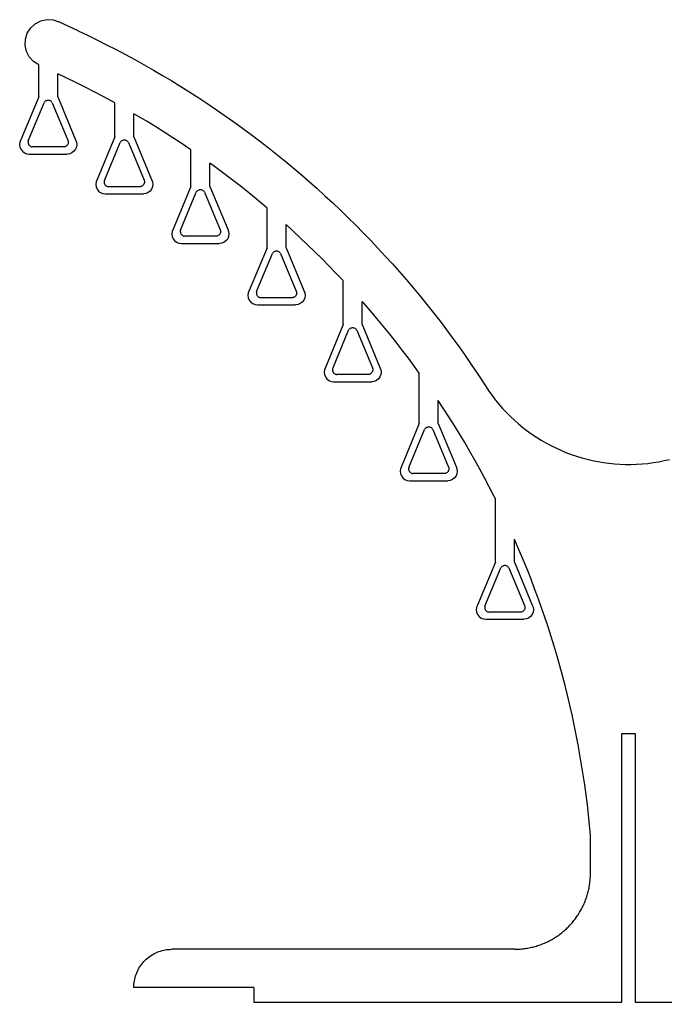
# Model space of a CAD drawing. Extents: x -457 to 457, y -182 to 182.
# Drawn here: x -457.2 to -241.8, y -181.5 to 146.4 of the extents above; entities that cross this region are included whole.
import ezdxf

# ---------------------------------------------------------------- set-up
doc = ezdxf.new("R2010")
doc.units = 0
doc.header["$MEASUREMENT"] = 0
doc.layers.get('0').update_dxf_attribs({"linetype": 'CONTINUOUS'})

msp = doc.modelspace()

# ---------------------------------------------------------------- linework, layer by layer
for p, q in [((-453.57, 143.59), (-452.03, 144.98)), ((-452.03, 144.98), (-450.19, 145.93)), ((-450.19, 145.93), (-448.17, 146.37)), ((-448.17, 146.37), (-446.1, 146.27)), ((-446.1, 146.27), (-444.12, 145.64)), ((-437.77, 142.64), (-444.12, 145.64)), ((-455.32, 139.88), (-454.69, 141.85)), ((-454.69, 141.85), (-453.57, 143.59)), ((-437.77, 142.64), (-434.64, 141.16)), ((-434.64, 141.16), (-431.44, 139.61)), ((-455.42, 137.81), (-455.32, 139.88)), ((-454.98, 135.78), (-455.42, 137.81)), ((-431.44, 139.61), (-428.25, 138.02)), ((-428.25, 138.02), (-425.09, 136.4)), ((-454.03, 133.94), (-454.98, 135.78)), ((-425.09, 136.4), (-421.94, 134.74)), ((-421.94, 134.74), (-418.82, 133.05)), ((-452.64, 132.4), (-454.03, 133.94)), ((-450.9, 131.28), (-452.64, 132.4)), ((-450.9, 120.58), (-450.9, 131.28)), ((-418.82, 133.05), (-415.71, 131.32)), ((-415.71, 131.32), (-412.62, 129.56)), ((-444.55, 120.58), (-444.55, 128.29)), ((-441.49, 126.84), (-444.55, 128.29)), ((-412.62, 129.56), (-409.54, 127.77)), ((-438.45, 125.36), (-441.49, 126.84)), ((-435.42, 123.85), (-438.45, 125.36)), ((-409.54, 127.77), (-406.49, 125.95)), ((-406.49, 125.95), (-403.46, 124.09)), ((-432.41, 122.31), (-435.42, 123.85)), ((-429.42, 120.73), (-432.41, 122.31)), ((-403.46, 124.09), (-400.45, 122.19)), ((-400.45, 122.19), (-397.46, 120.27)), ((-450.9, 120.58), (-456.82, 106.29)), ((-454.38, 105.94), (-449.1, 118.67)), ((-448.98, 118.84), (-449.1, 118.67)), ((-448.85, 118.99), (-448.98, 118.84)), ((-448.69, 119.13), (-448.85, 118.99)), ((-448.52, 119.25), (-448.69, 119.13)), ((-448.33, 119.34), (-448.52, 119.25)), ((-448.13, 119.41), (-448.33, 119.34)), ((-447.93, 119.45), (-448.13, 119.41)), ((-447.72, 119.46), (-447.93, 119.45)), ((-447.52, 119.45), (-447.72, 119.46)), ((-447.31, 119.41), (-447.52, 119.45)), ((-447.12, 119.34), (-447.31, 119.41)), ((-446.93, 119.25), (-447.12, 119.34)), ((-446.76, 119.13), (-446.93, 119.25)), ((-446.6, 118.99), (-446.76, 119.13)), ((-446.46, 118.84), (-446.6, 118.99)), ((-446.35, 118.67), (-446.46, 118.84)), ((-446.35, 118.67), (-441.13, 106.11)), ((-444.55, 120.58), (-438.62, 106.29)), ((-426.44, 119.13), (-429.42, 120.73)), ((-425.5, 118.6), (-426.44, 119.13)), ((-425.5, 107.29), (-425.5, 118.6)), ((-397.46, 120.27), (-394.49, 118.31)), ((-394.49, 118.31), (-391.55, 116.32)), ((-419.15, 107.29), (-419.15, 115)), ((-417.62, 114.11), (-419.15, 115)), ((-391.55, 116.32), (-388.62, 114.3)), ((-414.72, 112.37), (-417.62, 114.11)), ((-411.84, 110.6), (-414.72, 112.37)), ((-388.62, 114.3), (-385.72, 112.24)), ((-385.72, 112.24), (-382.84, 110.16)), ((-408.97, 108.8), (-411.84, 110.6)), ((-406.13, 106.97), (-408.97, 108.8)), ((-382.84, 110.16), (-379.98, 108.04)), ((-457.14, 105.52), (-457.25, 104.7)), ((-456.82, 106.29), (-457.14, 105.52)), ((-454.42, 105.77), (-454.44, 105.6)), ((-454.44, 105.6), (-454.44, 105.43)), ((-454.44, 105.43), (-454.42, 105.26)), ((-454.38, 105.94), (-454.42, 105.77)), ((-454.42, 105.26), (-454.39, 105.09)), ((-454.39, 105.09), (-454.33, 104.92)), ((-441.13, 106.11), (-441.07, 105.94)), ((-441.06, 105.09), (-441.11, 104.92)), ((-441.07, 105.94), (-441.03, 105.77)), ((-441.03, 105.26), (-441.06, 105.09)), ((-441.03, 105.77), (-441.01, 105.6)), ((-441.01, 105.43), (-441.03, 105.26)), ((-441.01, 105.6), (-441.01, 105.43)), ((-438.62, 106.29), (-438.31, 105.52)), ((-438.31, 105.52), (-438.2, 104.7)), ((-425.5, 107.29), (-431.42, 93)), ((-428.98, 92.65), (-423.7, 105.38)), ((-423.58, 105.55), (-423.7, 105.38)), ((-423.45, 105.71), (-423.58, 105.55)), ((-423.29, 105.84), (-423.45, 105.71)), ((-423.12, 105.96), (-423.29, 105.84)), ((-422.93, 106.05), (-423.12, 105.96)), ((-422.73, 106.12), (-422.93, 106.05)), ((-422.53, 106.16), (-422.73, 106.12)), ((-422.32, 106.17), (-422.53, 106.16)), ((-422.12, 106.16), (-422.32, 106.17)), ((-421.91, 106.12), (-422.12, 106.16)), ((-421.72, 106.05), (-421.91, 106.12)), ((-421.53, 105.96), (-421.72, 106.05)), ((-421.36, 105.84), (-421.53, 105.96)), ((-421.2, 105.71), (-421.36, 105.84)), ((-421.06, 105.55), (-421.2, 105.71)), ((-420.95, 105.38), (-421.06, 105.55)), ((-420.95, 105.38), (-415.73, 92.82)), ((-419.15, 107.29), (-413.22, 93)), ((-403.31, 105.11), (-406.13, 106.97)), ((-400.5, 103.21), (-403.31, 105.11)), ((-379.98, 108.04), (-377.15, 105.89)), ((-377.15, 105.89), (-374.34, 103.71)), ((-457.25, 104.7), (-457.14, 103.88)), ((-457.14, 103.88), (-456.82, 103.11)), ((-456.82, 103.11), (-456.32, 102.46)), ((-456.32, 102.46), (-455.66, 101.95)), ((-455.66, 101.95), (-454.9, 101.63)), ((-454.33, 104.92), (-454.26, 104.76)), ((-454.26, 104.76), (-454.17, 104.61)), ((-454.17, 104.61), (-454.07, 104.48)), ((-454.07, 104.48), (-453.95, 104.35)), ((-453.95, 104.35), (-453.82, 104.24)), ((-453.82, 104.24), (-453.68, 104.14)), ((-453.68, 104.14), (-453.53, 104.06)), ((-453.53, 104.06), (-453.36, 103.99)), ((-453.36, 103.99), (-453.2, 103.95)), ((-453.2, 103.95), (-453.03, 103.92)), ((-442.6, 103.91), (-453.03, 103.92)), ((-442.42, 103.92), (-442.6, 103.91)), ((-442.25, 103.95), (-442.42, 103.92)), ((-442.08, 103.99), (-442.25, 103.95)), ((-441.92, 104.06), (-442.08, 103.99)), ((-441.77, 104.14), (-441.92, 104.06)), ((-441.63, 104.24), (-441.77, 104.14)), ((-441.5, 104.35), (-441.63, 104.24)), ((-441.38, 104.48), (-441.5, 104.35)), ((-441.27, 104.62), (-441.38, 104.48)), ((-441.19, 104.76), (-441.27, 104.62)), ((-441.11, 104.92), (-441.19, 104.76)), ((-439.79, 101.95), (-440.55, 101.63)), ((-439.13, 102.46), (-439.79, 101.95)), ((-438.62, 103.11), (-439.13, 102.46)), ((-438.31, 103.88), (-438.62, 103.11)), ((-438.2, 104.7), (-438.31, 103.88)), ((-400.1, 102.93), (-400.5, 103.21)), ((-400.1, 90.75), (-400.1, 102.93)), ((-374.34, 103.71), (-371.55, 101.5)), ((-454.9, 101.63), (-454.07, 101.53)), ((-454.07, 101.53), (-441.37, 101.53)), ((-440.55, 101.63), (-441.37, 101.53)), ((-393.75, 90.75), (-393.75, 98.46)), ((-392.22, 97.35), (-393.75, 98.46)), ((-371.55, 101.5), (-368.79, 99.26)), ((-368.79, 99.26), (-366.05, 96.99)), ((-389.5, 95.34), (-392.22, 97.35)), ((-386.81, 93.29), (-389.5, 95.34)), ((-366.05, 96.99), (-363.34, 94.69)), ((-431.74, 92.23), (-431.85, 91.41)), ((-431.42, 93), (-431.74, 92.23)), ((-429.02, 92.48), (-429.04, 92.31)), ((-429.04, 92.31), (-429.04, 92.14)), ((-429.04, 92.14), (-429.02, 91.97)), ((-428.98, 92.65), (-429.02, 92.48)), ((-429.02, 91.97), (-428.99, 91.8)), ((-415.73, 92.82), (-415.67, 92.65)), ((-415.67, 92.65), (-415.63, 92.49)), ((-415.63, 91.97), (-415.66, 91.8)), ((-415.63, 92.49), (-415.61, 92.31)), ((-415.61, 92.14), (-415.63, 91.97)), ((-415.61, 92.31), (-415.61, 92.14)), ((-413.22, 93), (-412.91, 92.23)), ((-412.91, 92.23), (-412.8, 91.41)), ((-384.13, 91.22), (-386.81, 93.29)), ((-363.34, 94.69), (-360.65, 92.36)), ((-360.65, 92.36), (-357.99, 90.01)), ((-431.85, 91.41), (-431.74, 90.59)), ((-431.74, 90.59), (-431.42, 89.83)), ((-431.42, 89.83), (-430.92, 89.17)), ((-430.92, 89.17), (-430.26, 88.66)), ((-430.26, 88.66), (-429.5, 88.35)), ((-428.99, 91.8), (-428.93, 91.63)), ((-428.93, 91.63), (-428.86, 91.47)), ((-428.86, 91.47), (-428.77, 91.33)), ((-428.77, 91.33), (-428.67, 91.19)), ((-428.67, 91.19), (-428.55, 91.06)), ((-428.55, 91.06), (-428.42, 90.95)), ((-428.42, 90.95), (-428.28, 90.85)), ((-428.28, 90.85), (-428.13, 90.77)), ((-428.13, 90.77), (-427.96, 90.7)), ((-427.96, 90.7), (-427.8, 90.66)), ((-427.8, 90.66), (-427.63, 90.63)), ((-417.2, 90.62), (-427.63, 90.63)), ((-417.02, 90.63), (-417.2, 90.62)), ((-416.85, 90.66), (-417.02, 90.63)), ((-416.68, 90.71), (-416.85, 90.66)), ((-416.52, 90.77), (-416.68, 90.71)), ((-416.37, 90.85), (-416.52, 90.77)), ((-416.23, 90.95), (-416.37, 90.85)), ((-416.1, 91.06), (-416.23, 90.95)), ((-415.98, 91.19), (-416.1, 91.06)), ((-415.87, 91.33), (-415.98, 91.19)), ((-415.79, 91.48), (-415.87, 91.33)), ((-415.71, 91.63), (-415.79, 91.48)), ((-415.66, 91.8), (-415.71, 91.63)), ((-414.39, 88.66), (-415.15, 88.35)), ((-413.73, 89.17), (-414.39, 88.66)), ((-413.22, 89.83), (-413.73, 89.17)), ((-412.91, 90.59), (-413.22, 89.83)), ((-412.8, 91.41), (-412.91, 90.59)), ((-400.1, 90.75), (-406.02, 76.46)), ((-403.58, 76.12), (-398.3, 88.84)), ((-398.18, 89.01), (-398.3, 88.84)), ((-398.05, 89.17), (-398.18, 89.01)), ((-397.89, 89.31), (-398.05, 89.17)), ((-397.72, 89.42), (-397.89, 89.31)), ((-397.53, 89.51), (-397.72, 89.42)), ((-397.33, 89.58), (-397.53, 89.51)), ((-397.13, 89.62), (-397.33, 89.58)), ((-396.92, 89.63), (-397.13, 89.62)), ((-396.72, 89.62), (-396.92, 89.63)), ((-396.51, 89.58), (-396.72, 89.62)), ((-396.32, 89.51), (-396.51, 89.58)), ((-396.13, 89.42), (-396.32, 89.51)), ((-395.96, 89.31), (-396.13, 89.42)), ((-395.8, 89.17), (-395.96, 89.31)), ((-395.66, 89.01), (-395.8, 89.17)), ((-395.55, 88.84), (-395.66, 89.01)), ((-395.55, 88.84), (-390.33, 76.28)), ((-393.75, 90.75), (-387.82, 76.46)), ((-381.48, 89.12), (-384.13, 91.22)), ((-378.85, 86.99), (-381.48, 89.12)), ((-357.99, 90.01), (-355.35, 87.62)), ((-429.5, 88.35), (-428.67, 88.24)), ((-428.67, 88.24), (-415.97, 88.24)), ((-415.15, 88.35), (-415.97, 88.24)), ((-376.25, 84.83), (-378.85, 86.99)), ((-355.35, 87.62), (-352.74, 85.2)), ((-374.7, 83.51), (-376.25, 84.83)), ((-374.7, 70.26), (-374.7, 83.51)), ((-352.74, 85.2), (-350.16, 82.76)), ((-350.16, 82.76), (-347.61, 80.29)), ((-347.61, 80.29), (-345.08, 77.79)), ((-406.34, 75.7), (-406.45, 74.88)), ((-406.02, 76.46), (-406.34, 75.7)), ((-403.62, 75.95), (-403.64, 75.77)), ((-403.64, 75.77), (-403.64, 75.6)), ((-403.64, 75.6), (-403.62, 75.43)), ((-403.58, 76.12), (-403.62, 75.95)), ((-403.62, 75.43), (-403.59, 75.26)), ((-390.33, 76.28), (-390.27, 76.12)), ((-390.27, 76.12), (-390.23, 75.95)), ((-390.23, 75.43), (-390.26, 75.26)), ((-390.23, 75.95), (-390.21, 75.78)), ((-390.21, 75.6), (-390.23, 75.43)), ((-390.21, 75.78), (-390.21, 75.6)), ((-387.82, 76.46), (-387.51, 75.7)), ((-387.51, 75.7), (-387.4, 74.88)), ((-366.08, 75.91), (-368.35, 77.97)), ((-368.35, 70.26), (-368.35, 77.97)), ((-363.59, 73.61), (-366.08, 75.91)), ((-345.08, 77.79), (-342.58, 75.26)), ((-406.45, 74.88), (-406.34, 74.05)), ((-406.34, 74.05), (-406.02, 73.29)), ((-406.02, 73.29), (-405.52, 72.63)), ((-405.52, 72.63), (-404.86, 72.13)), ((-403.59, 75.26), (-403.53, 75.09)), ((-403.53, 75.09), (-403.46, 74.94)), ((-403.46, 74.94), (-403.37, 74.79)), ((-403.37, 74.79), (-403.27, 74.65)), ((-403.27, 74.65), (-403.15, 74.52)), ((-403.15, 74.52), (-403.02, 74.41)), ((-403.02, 74.41), (-402.88, 74.31)), ((-402.88, 74.31), (-402.73, 74.23)), ((-402.73, 74.23), (-402.56, 74.17)), ((-402.56, 74.17), (-402.4, 74.12)), ((-402.4, 74.12), (-402.23, 74.09)), ((-391.8, 74.08), (-402.23, 74.09)), ((-391.62, 74.09), (-391.8, 74.08)), ((-391.45, 74.12), (-391.62, 74.09)), ((-391.28, 74.17), (-391.45, 74.12)), ((-391.12, 74.23), (-391.28, 74.17)), ((-390.97, 74.31), (-391.12, 74.23)), ((-390.83, 74.41), (-390.97, 74.31)), ((-390.7, 74.52), (-390.83, 74.41)), ((-390.58, 74.65), (-390.7, 74.52)), ((-390.47, 74.79), (-390.58, 74.65)), ((-390.39, 74.94), (-390.47, 74.79)), ((-390.31, 75.1), (-390.39, 74.94)), ((-390.26, 75.26), (-390.31, 75.1)), ((-388.33, 72.63), (-388.99, 72.13)), ((-387.82, 73.29), (-388.33, 72.63)), ((-387.51, 74.05), (-387.82, 73.29)), ((-387.4, 74.88), (-387.51, 74.05)), ((-361.14, 71.29), (-363.59, 73.61)), ((-342.58, 75.26), (-340.1, 72.7)), ((-340.1, 72.7), (-337.66, 70.12)), ((-404.86, 72.13), (-404.1, 71.81)), ((-404.1, 71.81), (-403.27, 71.7)), ((-403.27, 71.7), (-390.57, 71.7)), ((-389.75, 71.81), (-390.57, 71.7)), ((-388.99, 72.13), (-389.75, 71.81)), ((-374.7, 70.26), (-380.62, 55.97)), ((-372.32, 68.93), (-372.49, 68.82)), ((-372.13, 69.02), (-372.32, 68.93)), ((-371.93, 69.09), (-372.13, 69.02)), ((-371.73, 69.13), (-371.93, 69.09)), ((-371.52, 69.14), (-371.73, 69.13)), ((-371.32, 69.13), (-371.52, 69.14)), ((-371.11, 69.09), (-371.32, 69.13)), ((-370.92, 69.02), (-371.11, 69.09)), ((-370.73, 68.93), (-370.92, 69.02)), ((-370.56, 68.82), (-370.73, 68.93)), ((-368.35, 70.26), (-362.42, 55.97)), ((-358.71, 68.94), (-361.14, 71.29)), ((-356.3, 66.56), (-358.71, 68.94)), ((-337.66, 70.12), (-335.24, 67.51)), ((-378.18, 55.63), (-372.9, 68.35)), ((-372.78, 68.52), (-372.9, 68.35)), ((-372.65, 68.68), (-372.78, 68.52)), ((-372.49, 68.82), (-372.65, 68.68)), ((-370.4, 68.68), (-370.56, 68.82)), ((-370.26, 68.52), (-370.4, 68.68)), ((-370.15, 68.35), (-370.26, 68.52)), ((-370.15, 68.35), (-364.93, 55.79)), ((-353.92, 64.15), (-356.3, 66.56)), ((-335.24, 67.51), (-332.85, 64.88)), ((-351.57, 61.72), (-353.92, 64.15)), ((-332.85, 64.88), (-330.49, 62.22)), ((-349.3, 59.33), (-351.57, 61.72)), ((-349.3, 44.63), (-349.3, 59.33)), ((-330.49, 62.22), (-328.16, 59.53)), ((-328.16, 59.53), (-325.86, 56.82)), ((-380.62, 55.97), (-380.94, 55.21)), ((-364.93, 55.79), (-364.87, 55.63)), ((-362.42, 55.97), (-362.11, 55.21)), ((-325.86, 56.82), (-323.59, 54.08)), ((-380.94, 55.21), (-381.05, 54.39)), ((-381.05, 54.39), (-380.94, 53.57)), ((-380.94, 53.57), (-380.62, 52.8)), ((-380.62, 52.8), (-380.12, 52.14)), ((-378.22, 55.46), (-378.24, 55.29)), ((-378.24, 55.29), (-378.24, 55.11)), ((-378.24, 55.11), (-378.22, 54.94)), ((-378.18, 55.63), (-378.22, 55.46)), ((-378.22, 54.94), (-378.19, 54.77)), ((-378.19, 54.77), (-378.13, 54.61)), ((-378.13, 54.61), (-378.06, 54.45)), ((-378.06, 54.45), (-377.97, 54.3)), ((-377.97, 54.3), (-377.87, 54.16)), ((-377.87, 54.16), (-377.75, 54.03)), ((-377.75, 54.03), (-377.62, 53.92)), ((-377.62, 53.92), (-377.48, 53.82)), ((-377.48, 53.82), (-377.33, 53.74)), ((-377.33, 53.74), (-377.16, 53.68)), ((-377.16, 53.68), (-377, 53.63)), ((-377, 53.63), (-376.83, 53.6)), ((-366.4, 53.59), (-376.83, 53.6)), ((-366.22, 53.6), (-366.4, 53.59)), ((-366.05, 53.63), (-366.22, 53.6)), ((-365.88, 53.68), (-366.05, 53.63)), ((-365.72, 53.74), (-365.88, 53.68)), ((-365.57, 53.82), (-365.72, 53.74)), ((-365.43, 53.92), (-365.57, 53.82)), ((-365.3, 54.04), (-365.43, 53.92)), ((-365.18, 54.16), (-365.3, 54.04)), ((-365.07, 54.3), (-365.18, 54.16)), ((-364.99, 54.45), (-365.07, 54.3)), ((-364.91, 54.61), (-364.99, 54.45)), ((-364.86, 54.77), (-364.91, 54.61)), ((-364.87, 55.63), (-364.83, 55.46)), ((-364.83, 54.94), (-364.86, 54.77)), ((-364.83, 55.46), (-364.81, 55.29)), ((-364.81, 55.11), (-364.83, 54.94)), ((-364.81, 55.29), (-364.81, 55.11)), ((-362.42, 52.8), (-362.93, 52.14)), ((-362.11, 53.57), (-362.42, 52.8)), ((-362.11, 55.21), (-362, 54.39)), ((-362, 54.39), (-362.11, 53.57)), ((-323.59, 54.08), (-321.35, 51.32)), ((-380.12, 52.14), (-379.46, 51.64)), ((-379.46, 51.64), (-378.7, 51.32)), ((-378.7, 51.32), (-377.87, 51.21)), ((-377.87, 51.21), (-365.17, 51.21)), ((-364.35, 51.32), (-365.17, 51.21)), ((-363.59, 51.64), (-364.35, 51.32)), ((-362.93, 52.14), (-363.59, 51.64)), ((-342.43, 51.75), (-342.95, 52.34)), ((-342.95, 44.63), (-342.95, 52.34)), ((-340.21, 49.19), (-342.43, 51.75)), ((-338.02, 46.61), (-340.21, 49.19)), ((-321.35, 51.32), (-319.14, 48.54)), ((-335.86, 44.01), (-338.02, 46.61)), ((-319.14, 48.54), (-316.96, 45.73)), ((-349.3, 44.63), (-355.22, 30.34)), ((-352.78, 29.99), (-347.5, 42.72)), ((-347.38, 42.89), (-347.5, 42.72)), ((-347.25, 43.05), (-347.38, 42.89)), ((-347.09, 43.18), (-347.25, 43.05)), ((-346.92, 43.3), (-347.09, 43.18)), ((-346.73, 43.39), (-346.92, 43.3)), ((-346.53, 43.46), (-346.73, 43.39)), ((-346.33, 43.5), (-346.53, 43.46)), ((-346.12, 43.51), (-346.33, 43.5)), ((-345.92, 43.5), (-346.12, 43.51)), ((-345.71, 43.46), (-345.92, 43.5)), ((-345.52, 43.39), (-345.71, 43.46)), ((-345.33, 43.3), (-345.52, 43.39)), ((-345.16, 43.18), (-345.33, 43.3)), ((-345, 43.05), (-345.16, 43.18)), ((-344.86, 42.89), (-345, 43.05)), ((-344.75, 42.72), (-344.86, 42.89)), ((-344.75, 42.72), (-339.53, 30.16)), ((-342.95, 44.63), (-337.02, 30.34)), ((-333.73, 41.38), (-335.86, 44.01)), ((-316.96, 45.73), (-314.81, 42.89)), ((-314.81, 42.89), (-312.69, 40.04)), ((-331.63, 38.74), (-333.73, 41.38)), ((-312.69, 40.04), (-310.6, 37.16)), ((-329.55, 36.06), (-331.63, 38.74)), ((-310.6, 37.16), (-308.55, 34.26)), ((-327.51, 33.37), (-329.55, 36.06)), ((-325.49, 30.65), (-327.51, 33.37)), ((-308.55, 34.26), (-306.53, 31.33)), ((-355.54, 29.57), (-355.65, 28.75)), ((-355.22, 30.34), (-355.54, 29.57)), ((-352.82, 29.82), (-352.84, 29.65)), ((-352.84, 29.65), (-352.84, 29.48)), ((-352.78, 29.99), (-352.82, 29.82)), ((-339.53, 30.16), (-339.47, 29.99)), ((-339.47, 29.99), (-339.43, 29.83)), ((-339.43, 29.83), (-339.41, 29.65)), ((-339.41, 29.65), (-339.41, 29.48)), ((-337.02, 30.34), (-336.71, 29.57)), ((-336.71, 29.57), (-336.6, 28.75)), ((-323.9, 28.45), (-325.49, 30.65)), ((-306.53, 31.33), (-304.53, 28.38)), ((-355.65, 28.75), (-355.54, 27.93)), ((-355.54, 27.93), (-355.22, 27.17)), ((-355.22, 27.17), (-354.72, 26.51)), ((-354.72, 26.51), (-354.06, 26)), ((-352.84, 29.48), (-352.82, 29.31)), ((-352.82, 29.31), (-352.79, 29.14)), ((-352.79, 29.14), (-352.73, 28.97)), ((-352.73, 28.97), (-352.66, 28.81)), ((-352.66, 28.81), (-352.57, 28.67)), ((-352.57, 28.67), (-352.47, 28.53)), ((-352.47, 28.53), (-352.35, 28.4)), ((-352.35, 28.4), (-352.22, 28.29)), ((-352.22, 28.29), (-352.08, 28.19)), ((-352.08, 28.19), (-351.93, 28.11)), ((-351.93, 28.11), (-351.76, 28.04)), ((-351.76, 28.04), (-351.6, 28)), ((-351.6, 28), (-351.43, 27.97)), ((-341, 27.96), (-351.43, 27.97)), ((-340.82, 27.97), (-341, 27.96)), ((-340.65, 28), (-340.82, 27.97)), ((-340.48, 28.05), (-340.65, 28)), ((-340.32, 28.11), (-340.48, 28.05)), ((-340.17, 28.19), (-340.32, 28.11)), ((-340.03, 28.29), (-340.17, 28.19)), ((-339.9, 28.4), (-340.03, 28.29)), ((-339.78, 28.53), (-339.9, 28.4)), ((-339.67, 28.67), (-339.78, 28.53)), ((-339.59, 28.82), (-339.67, 28.67)), ((-339.51, 28.97), (-339.59, 28.82)), ((-339.46, 29.14), (-339.51, 28.97)), ((-339.43, 29.31), (-339.46, 29.14)), ((-339.41, 29.48), (-339.43, 29.31)), ((-337.53, 26.51), (-338.19, 26)), ((-337.02, 27.17), (-337.53, 26.51)), ((-336.71, 27.93), (-337.02, 27.17)), ((-336.6, 28.75), (-336.71, 27.93)), ((-323.9, 11.57), (-323.9, 28.45)), ((-304.53, 28.38), (-301.57, 23.86)), ((-354.06, 26), (-353.3, 25.69)), ((-353.3, 25.69), (-352.47, 25.58)), ((-352.47, 25.58), (-339.77, 25.58)), ((-338.95, 25.69), (-339.77, 25.58)), ((-338.19, 26), (-338.95, 25.69)), ((-301.57, 23.86), (-300.65, 22.43)), ((-300.65, 22.43), (-299.58, 20.93)), ((-299.58, 20.93), (-298.45, 19.46)), ((-315.87, 16.74), (-317.55, 19.28)), ((-317.55, 11.57), (-317.55, 19.28)), ((-314.04, 13.9), (-315.87, 16.74)), ((-298.45, 19.46), (-297.28, 18.03)), ((-297.28, 18.03), (-296.06, 16.63)), ((-296.06, 16.63), (-294.8, 15.28)), ((-312.24, 11.04), (-314.04, 13.9)), ((-294.8, 15.28), (-293.49, 13.97)), ((-293.49, 13.97), (-292.14, 12.7)), ((-323.9, 11.57), (-329.82, -2.71)), ((-321.98, 9.84), (-322.1, 9.66)), ((-321.85, 9.99), (-321.98, 9.84)), ((-321.69, 10.13), (-321.85, 9.99)), ((-321.52, 10.24), (-321.69, 10.13)), ((-321.33, 10.34), (-321.52, 10.24)), ((-321.13, 10.4), (-321.33, 10.34)), ((-320.93, 10.44), (-321.13, 10.4)), ((-320.72, 10.46), (-320.93, 10.44)), ((-320.52, 10.44), (-320.72, 10.46)), ((-320.31, 10.4), (-320.52, 10.44)), ((-320.12, 10.34), (-320.31, 10.4)), ((-319.93, 10.24), (-320.12, 10.34)), ((-319.76, 10.13), (-319.93, 10.24)), ((-319.6, 9.99), (-319.76, 10.13)), ((-319.46, 9.84), (-319.6, 9.99)), ((-319.35, 9.66), (-319.46, 9.84)), ((-317.55, 11.57), (-311.62, -2.71)), ((-310.47, 8.15), (-312.24, 11.04)), ((-292.14, 12.7), (-290.75, 11.47)), ((-290.75, 11.47), (-289.32, 10.3)), ((-289.32, 10.3), (-287.85, 9.17)), ((-327.38, -3.06), (-322.1, 9.66)), ((-319.35, 9.66), (-314.13, -2.9)), ((-308.73, 5.25), (-310.47, 8.15)), ((-287.85, 9.17), (-286.34, 8.08)), ((-286.34, 8.08), (-284.8, 7.05)), ((-284.8, 7.05), (-283.23, 6.07)), ((-307.02, 2.33), (-308.73, 5.25)), ((-283.23, 6.07), (-281.63, 5.14)), ((-281.63, 5.14), (-280, 4.27)), ((-280, 4.27), (-278.33, 3.45)), ((-278.33, 3.45), (-276.65, 2.68)), ((-305.35, -0.61), (-307.02, 2.33)), ((-276.65, 2.68), (-274.94, 1.97)), ((-274.94, 1.97), (-273.2, 1.31)), ((-273.2, 1.31), (-271.45, 0.71)), ((-271.45, 0.71), (-269.68, 0.17)), ((-269.68, 0.17), (-267.89, -0.31)), ((-329.82, -2.71), (-330.14, -3.48)), ((-327.42, -3.23), (-327.44, -3.4)), ((-327.38, -3.06), (-327.42, -3.23)), ((-314.13, -2.9), (-314.07, -3.06)), ((-314.07, -3.06), (-314.03, -3.23)), ((-314.03, -3.23), (-314.01, -3.4)), ((-311.62, -2.71), (-311.31, -3.48)), ((-303.71, -3.56), (-305.35, -0.61)), ((-267.89, -0.31), (-266.08, -0.73)), ((-266.08, -0.73), (-264.27, -1.1)), ((-264.27, -1.1), (-262.44, -1.4)), ((-262.44, -1.4), (-260.6, -1.65)), ((-260.6, -1.65), (-258.76, -1.83)), ((-258.76, -1.83), (-256.91, -1.95)), ((-256.91, -1.95), (-255.06, -2.02)), ((-255.06, -2.02), (-253.21, -2.02)), ((-253.21, -2.02), (-251.35, -1.96)), ((-251.35, -1.96), (-249.5, -1.84)), ((-249.5, -1.84), (-247.66, -1.67)), ((-247.66, -1.67), (-245.82, -1.43)), ((-245.82, -1.43), (-243.99, -1.13)), ((-243.99, -1.13), (-242.18, -0.77)), ((-242.18, -0.77), (-240.37, -0.35)), ((-330.14, -3.48), (-330.25, -4.3)), ((-330.25, -4.3), (-330.14, -5.12)), ((-330.14, -5.12), (-329.82, -5.89)), ((-329.82, -5.89), (-329.32, -6.55)), ((-329.32, -6.55), (-328.66, -7.05)), ((-327.44, -3.4), (-327.44, -3.57)), ((-327.44, -3.57), (-327.42, -3.75)), ((-327.42, -3.75), (-327.39, -3.92)), ((-327.39, -3.92), (-327.33, -4.08)), ((-327.33, -4.08), (-327.26, -4.24)), ((-327.26, -4.24), (-327.17, -4.39)), ((-327.17, -4.39), (-327.07, -4.53)), ((-327.07, -4.53), (-326.95, -4.65)), ((-326.95, -4.65), (-326.82, -4.77)), ((-326.82, -4.77), (-326.68, -4.86)), ((-326.68, -4.86), (-326.53, -4.95)), ((-326.53, -4.95), (-326.36, -5.01)), ((-326.36, -5.01), (-326.2, -5.06)), ((-326.2, -5.06), (-326.03, -5.09)), ((-315.6, -5.09), (-326.03, -5.09)), ((-315.42, -5.08), (-315.6, -5.09)), ((-315.25, -5.06), (-315.42, -5.08)), ((-315.08, -5.01), (-315.25, -5.06)), ((-314.92, -4.94), (-315.08, -5.01)), ((-314.77, -4.86), (-314.92, -4.94)), ((-314.63, -4.76), (-314.77, -4.86)), ((-314.5, -4.65), (-314.63, -4.76)), ((-314.38, -4.53), (-314.5, -4.65)), ((-314.27, -4.39), (-314.38, -4.53)), ((-314.19, -4.24), (-314.27, -4.39)), ((-314.11, -4.08), (-314.19, -4.24)), ((-314.06, -3.92), (-314.11, -4.08)), ((-314.03, -3.75), (-314.06, -3.92)), ((-314.01, -3.57), (-314.03, -3.75)), ((-314.01, -3.4), (-314.01, -3.57)), ((-312.13, -6.55), (-312.79, -7.05)), ((-311.62, -5.89), (-312.13, -6.55)), ((-311.31, -5.12), (-311.62, -5.89)), ((-311.31, -3.48), (-311.2, -4.3)), ((-311.2, -4.3), (-311.31, -5.12)), ((-302.1, -6.54), (-303.71, -3.56)), ((-300.52, -9.53), (-302.1, -6.54)), ((-328.66, -7.05), (-327.9, -7.37)), ((-327.9, -7.37), (-327.07, -7.48)), ((-327.07, -7.48), (-314.37, -7.48)), ((-313.55, -7.37), (-314.37, -7.48)), ((-312.79, -7.05), (-313.55, -7.37)), ((-298.98, -12.54), (-300.52, -9.53)), ((-298.5, -13.5), (-298.98, -12.54)), ((-298.5, -34.65), (-298.5, -13.5)), ((-291.75, -27.83), (-292.15, -26.94)), ((-292.15, -34.65), (-292.15, -26.94)), ((-290.41, -30.94), (-291.75, -27.83)), ((-289.1, -34.05), (-290.41, -30.94)), ((-298.5, -34.65), (-304.42, -48.94)), ((-296.12, -35.98), (-296.29, -36.1)), ((-295.93, -35.89), (-296.12, -35.98)), ((-295.73, -35.82), (-295.93, -35.89)), ((-295.53, -35.78), (-295.73, -35.82)), ((-295.32, -35.77), (-295.53, -35.78)), ((-295.12, -35.78), (-295.32, -35.77)), ((-294.91, -35.82), (-295.12, -35.78)), ((-294.72, -35.89), (-294.91, -35.82)), ((-294.53, -35.98), (-294.72, -35.89)), ((-294.36, -36.1), (-294.53, -35.98)), ((-292.15, -34.65), (-286.22, -48.94)), ((-287.82, -37.19), (-289.1, -34.05)), ((-301.98, -49.29), (-296.7, -36.56)), ((-296.58, -36.39), (-296.7, -36.56)), ((-296.45, -36.23), (-296.58, -36.39)), ((-296.29, -36.1), (-296.45, -36.23)), ((-294.2, -36.23), (-294.36, -36.1)), ((-294.06, -36.39), (-294.2, -36.23)), ((-293.95, -36.56), (-294.06, -36.39)), ((-293.95, -36.56), (-288.73, -49.12)), ((-286.58, -40.33), (-287.82, -37.19)), ((-285.38, -43.49), (-286.58, -40.33)), ((-284.2, -46.67), (-285.38, -43.49)), ((-304.42, -48.94), (-304.74, -49.71)), ((-288.73, -49.12), (-288.67, -49.29)), ((-286.22, -48.94), (-285.91, -49.71)), ((-283.07, -49.85), (-284.2, -46.67)), ((-304.74, -49.71), (-304.85, -50.53)), ((-304.85, -50.53), (-304.74, -51.35)), ((-304.74, -51.35), (-304.42, -52.12)), ((-304.42, -52.12), (-303.92, -52.77)), ((-302.02, -49.46), (-302.04, -49.63)), ((-302.04, -49.63), (-302.04, -49.8)), ((-302.04, -49.8), (-302.02, -49.97)), ((-301.98, -49.29), (-302.02, -49.46)), ((-302.02, -49.97), (-301.99, -50.14)), ((-301.99, -50.14), (-301.93, -50.31)), ((-301.93, -50.31), (-301.86, -50.47)), ((-301.86, -50.47), (-301.77, -50.62)), ((-301.77, -50.62), (-301.67, -50.75)), ((-301.67, -50.75), (-301.55, -50.88)), ((-301.55, -50.88), (-301.42, -50.99)), ((-301.42, -50.99), (-301.28, -51.09)), ((-301.28, -51.09), (-301.13, -51.17)), ((-301.13, -51.17), (-300.96, -51.24)), ((-300.96, -51.24), (-300.8, -51.28)), ((-300.8, -51.28), (-300.63, -51.31)), ((-290.2, -51.32), (-300.63, -51.31)), ((-290.02, -51.31), (-290.2, -51.32)), ((-289.85, -51.28), (-290.02, -51.31)), ((-289.68, -51.24), (-289.85, -51.28)), ((-289.52, -51.17), (-289.68, -51.24)), ((-289.37, -51.09), (-289.52, -51.17)), ((-289.23, -50.99), (-289.37, -51.09)), ((-289.1, -50.88), (-289.23, -50.99)), ((-288.98, -50.75), (-289.1, -50.88)), ((-288.87, -50.61), (-288.98, -50.75)), ((-288.79, -50.47), (-288.87, -50.61)), ((-288.71, -50.31), (-288.79, -50.47)), ((-288.66, -50.14), (-288.71, -50.31)), ((-288.67, -49.29), (-288.63, -49.46)), ((-288.63, -49.97), (-288.66, -50.14)), ((-288.63, -49.46), (-288.61, -49.63)), ((-288.61, -49.8), (-288.63, -49.97)), ((-288.61, -49.63), (-288.61, -49.8)), ((-286.22, -52.12), (-286.73, -52.77)), ((-285.91, -51.35), (-286.22, -52.12)), ((-285.91, -49.71), (-285.8, -50.53)), ((-285.8, -50.53), (-285.91, -51.35)), ((-281.96, -53.05), (-283.07, -49.85)), ((-303.92, -52.77), (-303.26, -53.28)), ((-303.26, -53.28), (-302.5, -53.59)), ((-302.5, -53.59), (-301.67, -53.7)), ((-301.67, -53.7), (-288.97, -53.7)), ((-288.15, -53.59), (-288.97, -53.7)), ((-287.39, -53.28), (-288.15, -53.59)), ((-286.73, -52.77), (-287.39, -53.28)), ((-280.89, -56.26), (-281.96, -53.05)), ((-279.86, -59.48), (-280.89, -56.26)), ((-278.86, -62.71), (-279.86, -59.48)), ((-277.9, -65.96), (-278.86, -62.71)), ((-276.98, -69.21), (-277.9, -65.96)), ((-276.09, -72.47), (-276.98, -69.21)), ((-275.23, -75.75), (-276.09, -72.47)), ((-274.41, -79.03), (-275.23, -75.75)), ((-273.63, -82.32), (-274.41, -79.03)), ((-272.88, -85.62), (-273.63, -82.32)), ((-272.17, -88.92), (-272.88, -85.62)), ((-271.49, -92.24), (-272.17, -88.92)), ((-256.3, -181.51), (-256.3, -91.77)), ((-256.3, -91.77), (-251.8, -91.77)), ((-251.8, -91.77), (-251.8, -181.51)), ((-270.86, -95.56), (-271.49, -92.24)), ((-270.25, -98.89), (-270.86, -95.56)), ((-269.69, -102.22), (-270.25, -98.89)), ((-269.16, -105.57), (-269.69, -102.22)), ((-268.66, -108.91), (-269.16, -105.57)), ((-268.21, -112.26), (-268.66, -108.91)), ((-267.79, -115.62), (-268.21, -112.26)), ((-267.4, -118.98), (-267.79, -115.62)), ((-267.06, -122.35), (-267.4, -118.98)), ((-266.75, -125.71), (-267.06, -122.35)), ((-266.75, -138.41), (-266.75, -125.71)), ((-266.92, -141.32), (-266.87, -140.9)), ((-266.87, -140.9), (-266.83, -140.49)), ((-266.83, -140.49), (-266.8, -140.08)), ((-266.8, -140.08), (-266.78, -139.66)), ((-266.78, -139.66), (-266.76, -139.25)), ((-266.76, -139.25), (-266.75, -138.83)), ((-266.75, -138.83), (-266.75, -138.41)), ((-267.51, -144.59), (-267.41, -144.18)), ((-267.41, -144.18), (-267.32, -143.78)), ((-267.32, -143.78), (-267.24, -143.37)), ((-267.24, -143.37), (-267.16, -142.96)), ((-267.16, -142.96), (-267.09, -142.55)), ((-267.09, -142.55), (-267.02, -142.14)), ((-267.02, -142.14), (-266.97, -141.73)), ((-266.97, -141.73), (-266.92, -141.32)), ((-268.53, -147.75), (-268.38, -147.36)), ((-268.38, -147.36), (-268.23, -146.97)), ((-268.23, -146.97), (-268.1, -146.58)), ((-268.1, -146.58), (-267.97, -146.18)), ((-267.97, -146.18), (-267.84, -145.79)), ((-267.84, -145.79), (-267.73, -145.39)), ((-267.73, -145.39), (-267.61, -144.99)), ((-267.61, -144.99), (-267.51, -144.59)), ((-270.15, -151.11), (-269.95, -150.75)), ((-269.95, -150.75), (-269.75, -150.39)), ((-269.75, -150.39), (-269.56, -150.02)), ((-269.56, -150.02), (-269.37, -149.65)), ((-269.37, -149.65), (-269.19, -149.27)), ((-269.19, -149.27), (-269.01, -148.9)), ((-269.01, -148.9), (-268.84, -148.52)), ((-268.84, -148.52), (-268.68, -148.13)), ((-268.68, -148.13), (-268.53, -147.75)), ((-272.25, -154.2), (-272, -153.88)), ((-272, -153.88), (-271.75, -153.55)), ((-271.75, -153.55), (-271.5, -153.21)), ((-271.5, -153.21), (-271.26, -152.87)), ((-271.26, -152.87), (-271.03, -152.53)), ((-271.03, -152.53), (-270.8, -152.18)), ((-270.8, -152.18), (-270.58, -151.83)), ((-270.58, -151.83), (-270.36, -151.47)), ((-270.36, -151.47), (-270.15, -151.11)), ((-275.4, -157.51), (-275.09, -157.23)), ((-275.09, -157.23), (-274.79, -156.95)), ((-274.79, -156.95), (-274.48, -156.67)), ((-274.48, -156.67), (-274.19, -156.38)), ((-274.19, -156.38), (-273.9, -156.08)), ((-273.9, -156.08), (-273.61, -155.78)), ((-273.61, -155.78), (-273.33, -155.47)), ((-273.33, -155.47), (-273.05, -155.16)), ((-273.05, -155.16), (-272.78, -154.85)), ((-272.78, -154.85), (-272.51, -154.53)), ((-272.51, -154.53), (-272.25, -154.2)), ((-280.18, -160.82), (-279.81, -160.62)), ((-279.81, -160.62), (-279.45, -160.41)), ((-279.45, -160.41), (-279.09, -160.2)), ((-279.09, -160.2), (-278.74, -159.98)), ((-278.74, -159.98), (-278.38, -159.76)), ((-278.38, -159.76), (-278.04, -159.53)), ((-278.04, -159.53), (-277.69, -159.3)), ((-277.69, -159.3), (-277.35, -159.06)), ((-277.35, -159.06), (-277.02, -158.82)), ((-277.02, -158.82), (-276.69, -158.57)), ((-276.69, -158.57), (-276.36, -158.31)), ((-276.36, -158.31), (-276.04, -158.05)), ((-276.04, -158.05), (-275.72, -157.78)), ((-275.72, -157.78), (-275.4, -157.51)), ((-408.65, -164.01), (-408.11, -163.92)), ((-408.11, -163.92), (-407.56, -163.86)), ((-407.56, -163.86), (-407, -163.83)), ((-407, -163.83), (-406.45, -163.81)), ((-292.15, -163.81), (-406.45, -163.81)), ((-292.15, -163.81), (-291.73, -163.81)), ((-291.73, -163.81), (-291.32, -163.8)), ((-291.32, -163.8), (-290.9, -163.78)), ((-290.9, -163.78), (-290.49, -163.76)), ((-290.49, -163.76), (-290.07, -163.73)), ((-290.07, -163.73), (-289.66, -163.69)), ((-289.66, -163.69), (-289.25, -163.65)), ((-289.25, -163.65), (-288.83, -163.6)), ((-288.83, -163.6), (-288.42, -163.54)), ((-288.42, -163.54), (-288.01, -163.48)), ((-288.01, -163.48), (-287.6, -163.4)), ((-287.6, -163.4), (-287.19, -163.33)), ((-287.19, -163.33), (-286.79, -163.24)), ((-286.79, -163.24), (-286.38, -163.15)), ((-286.38, -163.15), (-285.98, -163.05)), ((-285.98, -163.05), (-285.57, -162.95)), ((-285.57, -162.95), (-285.17, -162.84)), ((-285.17, -162.84), (-284.78, -162.72)), ((-284.78, -162.72), (-284.38, -162.6)), ((-284.38, -162.6), (-283.98, -162.47)), ((-283.98, -162.47), (-283.59, -162.33)), ((-283.59, -162.33), (-283.2, -162.19)), ((-283.2, -162.19), (-282.81, -162.04)), ((-282.81, -162.04), (-282.43, -161.88)), ((-282.43, -161.88), (-282.05, -161.72)), ((-282.05, -161.72), (-281.67, -161.55)), ((-281.67, -161.55), (-281.29, -161.38)), ((-281.29, -161.38), (-280.91, -161.2)), ((-280.91, -161.2), (-280.54, -161.01)), ((-280.54, -161.01), (-280.18, -160.82)), ((-415.43, -167.53), (-415.03, -167.15)), ((-415.03, -167.15), (-414.61, -166.79)), ((-414.61, -166.79), (-414.18, -166.44)), ((-414.18, -166.44), (-413.73, -166.11)), ((-413.73, -166.11), (-413.27, -165.8)), ((-413.27, -165.8), (-412.8, -165.52)), ((-412.8, -165.52), (-412.31, -165.25)), ((-412.31, -165.25), (-411.82, -165)), ((-411.82, -165), (-411.31, -164.78)), ((-411.31, -164.78), (-410.79, -164.58)), ((-410.79, -164.58), (-410.27, -164.4)), ((-410.27, -164.4), (-409.74, -164.25)), ((-409.74, -164.25), (-409.2, -164.12)), ((-409.2, -164.12), (-408.65, -164.01)), ((-417.71, -170.65), (-417.45, -170.16)), ((-417.45, -170.16), (-417.16, -169.69)), ((-417.16, -169.69), (-416.85, -169.23)), ((-416.85, -169.23), (-416.52, -168.78)), ((-416.52, -168.78), (-416.18, -168.35)), ((-416.18, -168.35), (-415.81, -167.93)), ((-415.81, -167.93), (-415.43, -167.53)), ((-418.96, -174.31), (-418.85, -173.77)), ((-418.85, -173.77), (-418.72, -173.23)), ((-418.72, -173.23), (-418.56, -172.7)), ((-418.56, -172.7), (-418.38, -172.17)), ((-418.38, -172.17), (-418.18, -171.65)), ((-418.18, -171.65), (-417.96, -171.15)), ((-417.96, -171.15), (-417.71, -170.65)), ((-419.15, -176.51), (-419.14, -175.96)), ((-379.05, -176.51), (-419.15, -176.51)), ((-419.14, -175.96), (-419.1, -175.41)), ((-419.1, -175.41), (-419.04, -174.86)), ((-419.04, -174.86), (-418.96, -174.31)), ((-379.05, -176.51), (-379.05, -181.51)), ((-379.05, -181.51), (-256.3, -181.51)), ((-251.8, -181.51), (-129.05, -181.51))]:
    msp.add_line(p, q)

doc.saveas('drawing.dxf')
